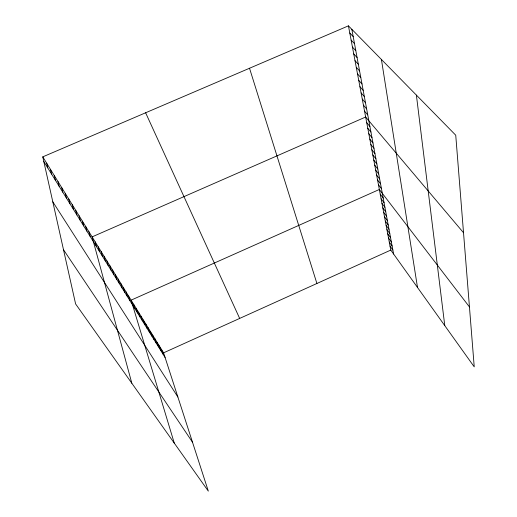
<?xml version="1.0" encoding="UTF-8"?>
<svg xmlns="http://www.w3.org/2000/svg" width="517" height="517" viewBox="0 0 517 517"><rect width="100%" height="100%" fill="white"/><g stroke="black" fill="none" stroke-linecap="round" stroke-linejoin="round"><path stroke-width="0.78" d="M163.585 352.827L390.787 250.079L348.432 25.85L42.769 156.864L75.605 303.938L208.332 491.15L163.585 352.827L42.769 156.864M348.432 25.85L455.742 135.215L474.231 366.863L390.787 250.079M349.789 33.036L353.182 36.539M351.121 40.106L354.5 43.641M352.439 47.066L355.799 50.627M353.731 53.923L357.079 57.503M355.005 60.67L358.339 64.276M356.265 67.313L359.573 70.939M357.499 73.853L360.795 77.505M358.714 80.297L361.997 83.967M359.916 86.649L363.18 90.339M361.099 92.905L364.349 96.608M362.262 99.064L365.493 102.786M363.406 105.138L366.624 108.874M364.537 111.123L367.742 114.877M463.529 232.747L365.655 117.016L92.104 236.883L131.835 383.252M366.715 122.658L369.894 126.445M367.768 128.229L370.928 132.022M368.808 133.716L371.949 137.522M369.829 139.131L372.957 142.95M370.838 144.469L373.953 148.301M371.833 149.743L374.935 153.581M372.815 154.938L375.904 158.79M373.785 160.07L376.854 163.928M374.741 165.136L377.798 169.001M375.685 170.132L378.728 174.003M376.615 175.063L379.646 178.94M377.539 179.929L380.551 183.819M378.444 184.737L381.449 188.627M469.449 306.943L379.342 189.48L131.105 300.151L174.274 443.114M380.228 194.166L383.2 198.069M381.1 198.793L384.06 202.696M381.96 203.362L384.913 207.272M382.813 207.873L385.753 211.789M383.659 212.325L386.58 216.242M384.486 216.726L387.401 220.649M385.307 221.076L388.209 224.998M386.121 225.367L389.004 229.296M386.923 229.613L389.792 233.542M387.711 233.8L390.574 237.736M388.493 237.943L391.343 241.878M389.269 242.034L392.106 245.969M390.031 246.079L392.855 250.015M63.507 249.75L192.498 442.203M52.812 201.843L177.874 397.004M43.803 161.504L165.085 357.473M145.62 112.777L239.668 318.42M161.446 349.356L162.945 354.009M159.281 345.847L160.774 350.507M157.09 342.293L158.583 346.959M154.874 338.7L156.36 343.372M152.631 335.061L154.111 339.734M150.357 331.371L151.83 336.056M148.056 327.642L149.523 332.328M249.524 68.244L316.908 283.49M145.723 323.862L147.19 328.553M143.364 320.036L144.825 324.734M140.979 316.158L142.427 320.863M138.556 312.236L140.004 316.94M136.107 308.255L137.548 312.972M133.625 304.229L135.053 308.946M128.559 296.015L129.98 300.745M125.98 291.827L127.389 296.558M123.363 287.588L124.765 292.318M120.713 283.284L122.102 288.021M118.025 278.928L119.408 283.665M115.297 274.508L116.674 279.251M112.538 270.029L113.908 274.773M109.74 265.492L111.097 270.236M106.903 260.891L108.247 265.635M104.027 256.225L105.358 260.969M101.106 251.488L102.431 256.232M98.146 246.693L99.458 251.436M95.147 241.82L96.446 246.564M88.918 231.719L90.191 236.463M85.693 226.485L86.946 231.222M82.41 221.166L83.657 225.897M79.082 215.763L80.309 220.494M75.702 210.283L76.917 215.007M72.27 204.713L73.466 209.43M68.78 199.058L69.963 203.769M65.239 193.313L66.402 198.017M61.646 187.477L62.783 192.175M57.988 181.551L59.112 186.243M54.279 175.528L55.377 180.207M50.504 169.408L51.584 174.074M46.666 163.185L47.726 167.844M351.844 29.327L393.599 254.015M381.417 59.468L417.51 287.478M416.392 95.109L444.782 325.639"/></g></svg>
